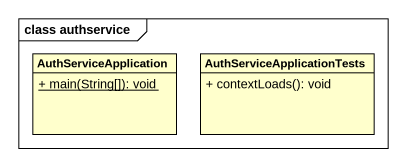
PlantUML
@startuml
mainframe class authservice
hide circle
hide empty members
skinparam classAttributeIconSize 0
class AuthServiceApplication {
  {static} + main(String[]): void
}
class AuthServiceApplicationTests {
  + contextLoads(): void
}
@enduml
